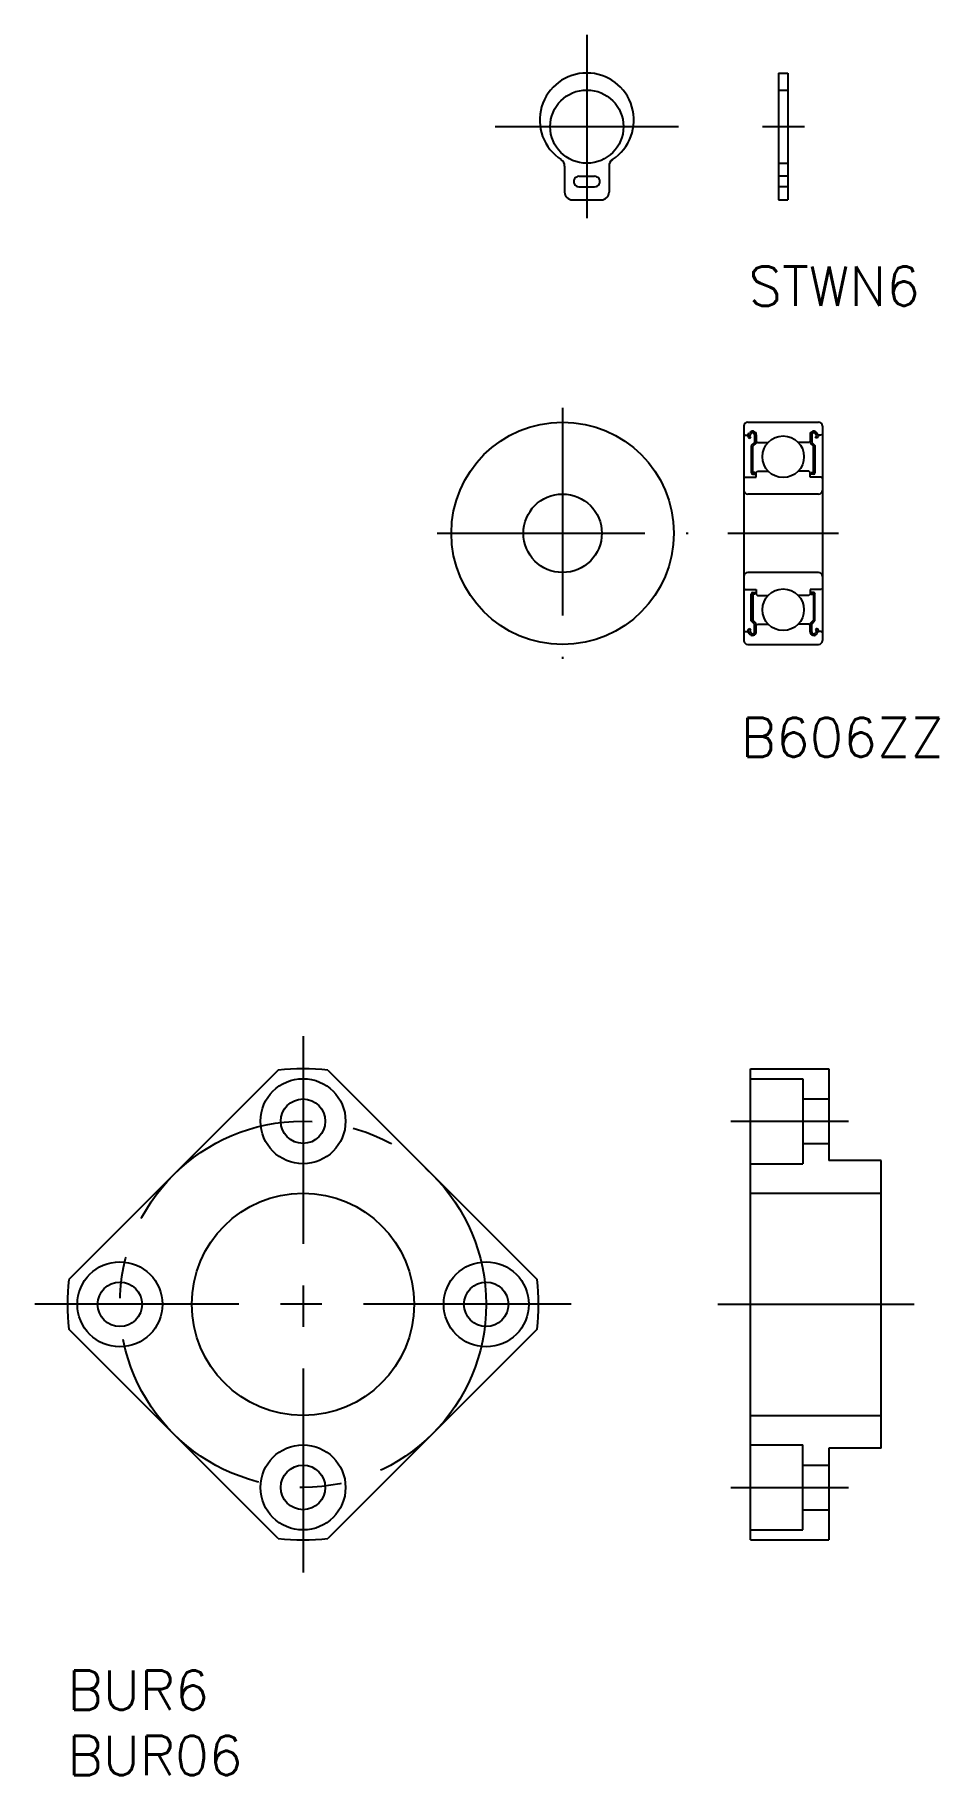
# Model space of a CAD drawing. Extents: x -3 to 67, y -8 to 125.
import ezdxf

# ---------------------------------------------------------------- set-up
doc = ezdxf.new("R2010")
doc.units = 0
doc.header["$LTSCALE"] = 0.5
doc.linetypes.add('CENTER', pattern=[50.8, 31.75, -6.35, 6.35, -6.35])
doc.linetypes.add('DASHED', pattern=[19.05, 12.7, -6.35])
for name, color, linetype in [('MSM_CENTER', 1, 'CENTER'), ('MSM_CONTINUOUS', 7, 'CONTINUOUS'), ('MSM_DASHED', 4, 'DASHED'), ('MSM_PART_NUMBER', 7, 'CONTINUOUS')]:
    doc.layers.add(name, color=color, linetype=linetype)
doc.styles.get("Standard").update_dxf_attribs({"font": 'txt.shx', "height": 3, "bigfont": 'bigfont.shx'})

# ---------------------------------------------------------------- blocks, each defined once
blk = doc.blocks.new('*U2')
at = {"layer": 'MSM_PART_NUMBER'}
blk.add_text('BUR6', height=3, dxfattribs=at).set_placement((0, -3))
blk = doc.blocks.new('*U3')
at = {"layer": 'MSM_PART_NUMBER'}
blk.add_text('BUR06', height=3, dxfattribs=at).set_placement((0, -8))

msp = doc.modelspace()

# ---------------------------------------------------------------- linework, layer by layer
at = {"layer": 'MSM_CENTER'}
for p, q in [((39.69, 125.06), (39.69, 111.03)), ((32.68, 118.04), (46.71, 118.04)), ((53.11, 118.04), (56.32, 118.04)), ((37.84, 96.55), (37.84, 77.35)), ((28.24, 86.95), (47.44, 86.95)), ((50.46, 86.95), (58.94, 86.95)), ((18, 48.5), (18, 7.5)), ((50.7, 42), (59.7, 42)), ((38.5, 28), (-2.5, 28)), ((49.7, 28), (64.7, 28)), ((50.7, 14), (59.7, 14))]:
    msp.add_line(p, q, dxfattribs=at)
msp.add_circle((18, 28), 14, dxfattribs=at)
at = {"layer": 'MSM_CONTINUOUS'}
for p, q in [((54.35, 122.14), (54.35, 112.44)), ((54.35, 122.14), (55.05, 122.14)), ((55.05, 122.14), (55.05, 112.44)), ((37.99, 115.02), (37.99, 113.04)), ((39.69, 115.24), (39.69, 114.24)), ((41.39, 115.02), (41.39, 113.04)), ((39.1, 114.24), (40.29, 114.24)), ((39.1, 113.44), (40.29, 113.44)), ((38.59, 112.44), (40.79, 112.44)), ((54.35, 112.44), (55.05, 112.44)), ((51.7, 95.15), (51.7, 78.75)), ((51.7, 94.55), (51.8, 94.45)), ((52, 95.45), (57.4, 95.45)), ((52.01, 94.45), (52.11, 94.62)), ((52.12, 94.39), (52.22, 94.56)), ((52.51, 94.48), (52.51, 93.9)), ((52.64, 94.48), (52.64, 93.85)), ((56.75, 94.48), (56.75, 93.85)), ((56.88, 94.48), (56.88, 93.9)), ((57.27, 94.39), (57.17, 94.56)), ((57.38, 94.45), (57.28, 94.62)), ((57.7, 94.55), (57.6, 94.45)), ((57.7, 95.15), (57.7, 78.75)), ((51.8, 94.45), (52.01, 94.45)), ((52.06, 94.28), (52.16, 94.21)), ((52.23, 94.32), (52.12, 94.39)), ((52.16, 94.21), (52.23, 94.32)), ((52.51, 93.9), (52.26, 93.65)), ((52.26, 93.65), (52.26, 91.59)), ((52.64, 93.85), (52.39, 93.6)), ((52.39, 91.59), (52.39, 93.6)), ((52.64, 94), (52.74, 93.9)), ((52.74, 93.9), (53.55, 93.9)), ((56.65, 93.9), (55.84, 93.9)), ((56.75, 94), (56.65, 93.9)), ((56.75, 93.85), (57.01, 93.6)), ((56.88, 93.9), (57.13, 93.65)), ((57.01, 91.59), (57.01, 93.6)), ((57.13, 93.65), (57.13, 91.59)), ((57.16, 94.32), (57.27, 94.39)), ((57.23, 94.21), (57.16, 94.32)), ((57.34, 94.28), (57.23, 94.21)), ((57.6, 94.45), (57.38, 94.45)), ((51.7, 91.15), (51.8, 91.25)), ((51.8, 91.25), (52.64, 91.25)), ((52.57, 91.59), (52.39, 91.59)), ((52.39, 91.47), (52.57, 91.47)), ((52.57, 91.47), (52.57, 91.59)), ((52.64, 91.6), (52.74, 91.7)), ((52.64, 91.25), (52.64, 91.6)), ((52.74, 91.7), (53.55, 91.7)), ((56.65, 91.7), (55.84, 91.7)), ((56.75, 91.6), (56.65, 91.7)), ((56.75, 91.25), (56.75, 91.6)), ((57.6, 91.25), (56.75, 91.25)), ((56.82, 91.59), (57.01, 91.59)), ((56.82, 91.47), (56.82, 91.59)), ((57.01, 91.47), (56.82, 91.47)), ((57.7, 91.15), (57.6, 91.25)), ((57.4, 89.95), (52, 89.95)), ((54.7, 89.95), (54.7, 89.95)), ((56.05, 89.95), (56.05, 89.95)), ((57.4, 83.95), (52, 83.95)), ((54.7, 83.95), (54.7, 83.95)), ((56.05, 83.95), (56.05, 83.95)), ((51.7, 82.75), (51.8, 82.65)), ((51.8, 82.65), (52.64, 82.65)), ((52.64, 82.65), (52.64, 82.3)), ((57.6, 82.65), (56.75, 82.65)), ((56.75, 82.65), (56.75, 82.3)), ((57.7, 82.75), (57.6, 82.65)), ((52.26, 80.25), (52.26, 82.3)), ((52.39, 82.43), (52.57, 82.43)), ((52.39, 82.3), (52.39, 80.3)), ((52.57, 82.3), (52.39, 82.3)), ((52.57, 82.43), (52.57, 82.3)), ((52.64, 82.3), (52.74, 82.2)), ((52.74, 82.2), (53.55, 82.2)), ((56.65, 82.2), (55.84, 82.2)), ((56.75, 82.3), (56.65, 82.2)), ((56.82, 82.43), (56.82, 82.3)), ((57.01, 82.43), (56.82, 82.43)), ((56.82, 82.3), (57.01, 82.3)), ((57.01, 82.3), (57.01, 80.3)), ((57.13, 80.25), (57.13, 82.3)), ((52.51, 80), (52.26, 80.25)), ((52.64, 80.05), (52.39, 80.3)), ((52.51, 79.42), (52.51, 80)), ((52.64, 79.42), (52.64, 80.05)), ((52.64, 79.9), (52.74, 80)), ((52.74, 80), (53.55, 80)), ((56.65, 80), (55.84, 80)), ((56.75, 79.9), (56.65, 80)), ((56.75, 80.05), (57.01, 80.3)), ((56.75, 79.42), (56.75, 80.05)), ((56.88, 80), (57.13, 80.25)), ((56.88, 79.42), (56.88, 80)), ((51.7, 79.35), (51.8, 79.45)), ((51.8, 79.45), (52.01, 79.45)), ((52.01, 79.45), (52.11, 79.28)), ((52.06, 79.62), (52.16, 79.68)), ((52.23, 79.57), (52.12, 79.51)), ((52.12, 79.51), (52.22, 79.34)), ((52.16, 79.68), (52.23, 79.57)), ((57.23, 79.68), (57.16, 79.57)), ((57.16, 79.57), (57.27, 79.51)), ((57.27, 79.51), (57.17, 79.34)), ((57.34, 79.62), (57.23, 79.68)), ((57.38, 79.45), (57.28, 79.28)), ((57.6, 79.45), (57.38, 79.45)), ((57.7, 79.35), (57.6, 79.45)), ((52, 78.45), (57.4, 78.45)), ((16.1, 45.9), (0.1, 29.9)), ((19.9, 45.9), (35.9, 29.9)), ((52.2, 46), (58.2, 46)), ((52.2, 10), (52.2, 46)), ((52.2, 45.25), (56.2, 45.25)), ((56.2, 45.25), (56.2, 38.75)), ((58.2, 46), (58.2, 39)), ((56.2, 43.7), (58.2, 43.7)), ((56.2, 40.3), (58.2, 40.3)), ((52.2, 38.75), (56.2, 38.75)), ((62.2, 39), (58.2, 39)), ((62.2, 17), (62.2, 39)), ((52.2, 36.5), (62.2, 36.5)), ((16.1, 10.1), (0.1, 26.1)), ((35.9, 26.1), (19.9, 10.1)), ((52.2, 19.5), (62.2, 19.5)), ((52.2, 17.25), (56.2, 17.25)), ((56.2, 10.75), (56.2, 17.25)), ((62.2, 17), (58.2, 17)), ((58.2, 17), (58.2, 10)), ((56.2, 15.7), (58.2, 15.7)), ((56.2, 12.3), (58.2, 12.3)), ((52.2, 10.75), (56.2, 10.75)), ((52.2, 10), (58.2, 10))]:
    msp.add_line(p, q, dxfattribs=at)
for centre, radius in [((39.69, 118.04), 2.8), ((37.84, 86.95), 8.5), ((54.7, 92.8), 1.59), ((37.84, 86.95), 3), ((54.7, 81.1), 1.59), ((18, 42), 3.25), ((18, 42), 1.7), ((18, 28), 8.5), ((4, 28), 3.25), ((32, 28), 3.25), ((4, 28), 1.7), ((32, 28), 1.7), ((18, 14), 3.25), ((18, 14), 1.7)]:
    msp.add_circle(centre, radius, dxfattribs=at)
for centre, radius, start, end in [((39.69, 118.54), 3.6, 302.8505, 237.1495), ((37.39, 115.02), 0.6, 0, 54.9004), ((41.99, 115.02), 0.6, 125.0996, 180), ((39.09, 113.84), 0.4, 89.9505, 270.0495), ((40.29, 113.84), 0.4, 269.9505, 90.0495), ((38.59, 113.04), 0.6, 180, 270), ((40.79, 113.04), 0.6, 270, 0), ((52, 95.15), 0.3, 90, 180), ((52.36, 94.48), 0.282, 0.002, 149.9953), ((52.36, 94.48), 0.156, 0.0029, 150), ((57.04, 94.48), 0.282, 30.0047, 179.998), ((57.04, 94.48), 0.156, 30.0084, 179.9968), ((57.4, 95.15), 0.3, 0, 90), ((52.12, 94.39), 0.125, 149.9832, 240.0227), ((57.27, 94.39), 0.125, 299.9773, 30.0168), ((52.39, 91.59), 0.126, 180.0001, 270), ((57.01, 91.59), 0.126, 270, 359.9999), ((52, 90.25), 0.3, 180, 270), ((57.4, 90.25), 0.3, 270, 0), ((52, 83.65), 0.3, 90, 180), ((57.4, 83.65), 0.3, 0, 90), ((52.39, 82.3), 0.126, 90, 179.9999), ((57.01, 82.3), 0.126, 0.0001, 90), ((52, 78.75), 0.3, 180, 270), ((52.12, 79.51), 0.125, 119.9773, 210.0168), ((52.36, 79.42), 0.282, 210.0047, 359.998), ((52.36, 79.42), 0.156, 210, 359.9971), ((57.04, 79.42), 0.282, 180.002, 329.9953), ((57.04, 79.42), 0.156, 180.0032, 329.9916), ((57.27, 79.51), 0.125, 329.9832, 60.0227), ((57.4, 78.75), 0.3, 270, 0), ((18, 28), 18, 83.9424, 96.0576), ((18, 28), 18, 173.9424, 186.0576), ((18, 28), 18, 353.9424, 6.0576), ((18, 28), 18, 263.9424, 276.0576)]:
    msp.add_arc(centre, radius, start, end, dxfattribs=at)
at = {"layer": 'MSM_DASHED'}
for p, q in [((54.35, 120.84), (55.05, 120.84)), ((54.35, 115.24), (55.05, 115.24)), ((55.05, 114.24), (54.35, 114.24)), ((55.05, 113.44), (54.35, 113.44))]:
    msp.add_line(p, q, dxfattribs=at)

# ---------------------------------------------------------------- block references
at = {"layer": 'MSM_CONTINUOUS'}
for name in ['*U2', '*U3']:
    msp.add_blockref(name, (0, 0), dxfattribs=at)

# ---------------------------------------------------------------- texts
at = {"layer": 'MSM_PART_NUMBER'}
for s, p in [('STWN6', (52.04, 104.35)), ('B606ZZ', (51.45, 69.85))]:
    msp.add_text(s, height=3, dxfattribs=at).set_placement(p)

doc.saveas('drawing.dxf')
